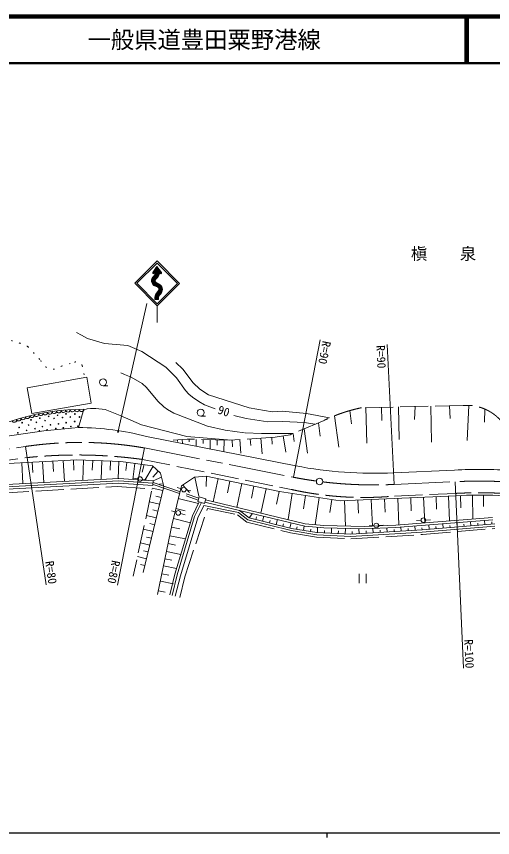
# Model space of a CAD drawing. Units: millimetres, scale not verified, with parts at other scales. Extents: x 40000 to 680000, y 20000 to 380000.
# Drawn here: x 201507 to 303549, y 204000 to 380000 of the extents above; entities that cross this region are included whole.
import ezdxf
from ezdxf.enums import TextEntityAlignment as Align

# ---------------------------------------------------------------- set-up
doc = ezdxf.new("R2010")
doc.units = ezdxf.units.MM
doc.header["$LTSCALE"] = 1000
for name, pattern in [('CHAIN', [18.5, 12, -1.5, 3.5, -1.5]), ('DASHED', [7.5, 6, -1.5]), ('DOTTED', [1.75, 0.25, -1.5])]:
    doc.linetypes.add(name, pattern=pattern)
for name, color, linetype, lineweight in [('M-BGD', 7, 'Continuous', 13), ('M-BMK', 2, 'CHAIN', 13), ('M-STR-HTXT', 7, 'Continuous', 13), ('M-STR-STRC', 7, 'Continuous', 13), ('M-TTL', 2, 'Continuous', 140), ('M-TTL-BAND', 7, 'Continuous', 25), ('M-TTL-LINE', 7, 'Continuous', 50)]:
    doc.layers.add(name, color=color, linetype=linetype, lineweight=lineweight)
doc.layers.add('M-BMK-HTXT', color=7, linetype='Continuous')
doc.layers.add('M-TTL-TXT', color=7, linetype='Continuous')
doc.styles.add('ＭＳ ゴシック', font='')
doc.styles.get('ＭＳ ゴシック').set_extended_font_data('MS Gothic')

# ---------------------------------------------------------------- blocks, each defined once
blk = doc.blocks.new('open_arrow')
at = {"color": 0, "linetype": 'Continuous', "lineweight": -2}
blk.add_lwpolyline([(7.5, 1.25), (0, 0), (7.5, -1.25)], dxfattribs=at)
blk = doc.blocks.new('田')
at = {"color": 7, "linetype": 'Continuous', "lineweight": 13}
for p, q in [((-0.75, 2), (-0.75, 0)), ((0.75, 0), (0.75, 2))]:
    blk.add_line(p, q, dxfattribs=at)
blk = doc.blocks.new('広葉樹林')
at = {"color": 7, "linetype": 'Continuous', "lineweight": 13}
blk.add_line((0, 0), (1, 0), dxfattribs=at)
blk.add_circle((0, 0.75), 0.75, dxfattribs=at)

msp = doc.modelspace()

# ---------------------------------------------------------------- hatches: boundary and pattern name
at = {"layer": 'M-STR-STRC'}
h = msp.add_hatch(dxfattribs=at)
h.set_pattern_fill('USER', color=256, style=0, pattern_type=2)
h.set_pattern_definition([(45, (232628, 325111), (-28.28427, 28.28427), [])])
h.paths.add_polyline_path([(232628, 325111), (231566, 326375), (230730, 325111, 0.60282), (231039, 324875), (231282, 325160), (231282, 324760), (230686, 324064, 0.40596), (230982, 322360), (231779, 321956, -0.47936), (231965, 321258), (231552, 320668, 0.14189), (231184, 319730), (231184, 319330), (231977, 319330), (231977, 319730, -0.22203), (232182, 320231, 0.15734), (232772, 321426, 0.28581), (232309, 322497), (231450, 322969, -0.46635), (231372, 323667, 0.17968), (232075, 324760), (232075, 325160), (232318, 324875, 0.60282)])

# ---------------------------------------------------------------- linework, layer by layer
at = {"layer": 'M-BGD', "linetype": 'DOTTED'}
for p, q in [((203959, 309233), (206719, 306269)), ((211114, 305042), (213670, 305758)), ((215612, 305145), (216021, 303202))]:
    msp.add_line(p, q, dxfattribs=at)
at = {"layer": 'M-BGD'}
for p, q in [((223885, 303612), (224647, 303273)), ((239379, 301495), (240784, 300108)), ((240784, 300108), (242681, 298871)), ((231843, 297516), (233113, 296331)), ((242681, 298871), (251401, 296077)), ((214833, 291887), (215957, 295791)), ((276418, 296145), (276589, 288508)), ((279755, 296220), (279848, 293367)), ((283367, 296301), (283524, 289314)), ((286969, 296382), (286831, 293572)), ((290316, 296457), (290489, 288758)), ((294338, 296548), (294431, 293846)), ((298435, 296632), (298103, 289103)), ((301862, 295852), (301802, 293071)), ((223715, 294468), (228287, 292436)), ((263678, 294891), (268585, 293942)), ((269654, 294386), (270629, 287712)), ((272927, 295503), (273318, 292657)), ((263255, 292944), (265472, 292586)), ((266220, 292903), (266610, 290056)), ((260821, 290617), (261019, 288882)), ((263194, 291622), (263892, 286397)), ((229416, 289965), (261386, 283672)), ((236038, 289247), (236028, 288910)), ((237057, 289325), (237125, 288448)), ((238554, 289394), (238537, 288806)), ((240053, 289352), (240012, 287880)), ((241553, 289309), (241528, 288448)), ((243052, 289267), (242996, 287292)), ((244552, 289225), (244520, 288111)), ((246051, 289182), (245981, 286705)), ((247710, 289191), (247810, 287744)), ((249366, 289306), (249568, 286400)), ((251635, 289464), (251735, 288034)), ((253905, 289622), (254139, 286252)), ((256235, 289784), (256334, 288354)), ((258674, 290107), (259226, 286613)), ((198287, 284119), (214462, 284947)), ((202668, 284343), (202896, 279882)), ((204893, 284457), (205007, 282229)), ((207118, 284571), (207346, 280121)), ((209337, 284685), (209450, 282463)), ((211556, 284798), (211783, 280360)), ((213715, 284908), (213827, 282719)), ((214462, 284947), (223905, 284587)), ((215875, 284893), (215710, 280572)), ((217853, 284818), (217774, 282748)), ((219831, 284742), (219681, 280786)), ((221643, 284673), (221571, 282779)), ((223454, 284604), (223316, 280982)), ((223905, 284587), (230683, 283697)), ((225171, 284421), (224940, 282666)), ((226884, 284196), (226434, 280770)), ((228872, 283935), (228479, 282304)), ((230813, 283575), (229040, 280581)), ((230683, 283697), (232360, 282122)), ((231906, 282548), (230707, 281271)), ((232360, 282122), (233079, 279281)), ((282315, 282193), (295411, 282769)), ((198077, 279622), (223434, 280988)), ((198121, 279124), (223429, 280487)), ((198165, 278625), (223424, 279986)), ((223424, 279986), (230760, 279454)), ((223429, 280487), (230796, 279952)), ((223434, 280988), (230832, 280451)), ((227496, 280904), (226506, 281047)), ((228485, 280757), (229474, 280606)), ((230760, 279454), (230832, 280451)), ((232575, 281271), (230832, 280451)), ((239634, 281264), (236866, 279418)), ((242190, 281477), (239634, 281264)), ((239725, 281272), (240633, 277181)), ((242250, 281464), (242145, 279235)), ((257877, 278141), (242190, 281477)), ((244729, 280937), (243674, 275979)), ((247269, 280397), (246735, 277887)), ((249809, 279857), (248728, 274777)), ((233079, 279281), (228695, 260848)), ((232860, 278360), (230594, 278899)), ((232943, 279817), (232151, 279756)), ((236866, 279418), (234878, 271255)), ((236901, 278726), (235941, 279005)), ((237117, 279586), (238577, 277980)), ((237861, 278443), (238856, 278348)), ((252415, 279303), (251867, 276730)), ((255021, 278748), (253912, 273536)), ((257788, 278160), (257217, 275473)), ((270910, 276186), (257877, 278141)), ((232513, 276901), (231404, 277164)), ((236200, 276683), (240520, 275631)), ((240672, 277013), (240378, 276058)), ((242105, 276572), (240672, 277013)), ((241811, 275616), (242105, 276572)), ((242042, 276367), (249449, 274606)), ((260585, 277735), (259746, 272139)), ((263492, 277299), (263064, 274446)), ((266399, 276863), (265527, 271049)), ((269104, 276457), (268683, 273651)), ((270910, 276186), (295675, 277275)), ((274678, 276352), (274801, 273556)), ((277538, 276478), (277789, 270757)), ((280388, 276603), (280513, 273748)), ((283238, 276728), (283489, 271028)), ((285997, 276850), (286121, 274045)), ((288757, 276971), (288999, 271452)), ((291428, 277088), (291548, 274373)), ((294100, 277206), (294335, 271863)), ((296672, 277322), (296782, 274700)), ((299246, 277395), (299324, 272246)), ((301625, 277402), (301602, 274925)), ((232166, 275441), (229996, 275957)), ((239228, 272971), (240682, 275964)), ((239696, 272789), (241165, 275815)), ((240350, 272534), (241653, 275145)), ((240378, 276058), (241811, 275616)), ((241653, 275145), (249111, 273658)), ((241895, 275888), (249333, 274119)), ((249449, 274606), (263390, 271266)), ((271817, 276226), (272058, 270762)), ((231472, 272523), (229355, 273026)), ((231819, 273982), (230747, 274237)), ((235719, 273727), (234759, 274006)), ((235480, 260449), (239228, 272971)), ((235674, 274523), (237662, 274039)), ((236678, 273443), (237636, 273156)), ((249111, 273658), (251130, 272082)), ((249333, 274119), (251354, 272542)), ((249333, 274119), (263306, 270772)), ((251354, 272542), (252072, 273463)), ((254265, 271818), (254528, 272875)), ((231125, 271063), (230080, 271312)), ((234878, 271255), (231755, 256064)), ((235148, 272362), (238781, 271478)), ((235962, 260317), (239696, 272789)), ((236638, 260131), (240350, 272534)), ((251130, 272082), (260371, 269784)), ((251354, 272542), (260473, 270274)), ((252809, 272180), (252945, 272728)), ((255721, 271456), (255854, 271991)), ((257176, 271094), (257445, 272176)), ((258632, 270732), (258768, 271279)), ((260088, 270370), (260363, 271477)), ((263390, 271266), (267418, 270857)), ((282797, 270975), (303549, 272571)), ((282827, 270476), (303590, 272073)), ((288243, 272000), (287246, 271934)), ((288453, 269949), (304011, 271250)), ((289241, 272062), (290240, 272120)), ((292946, 270325), (292868, 271248)), ((295935, 270575), (295860, 271478)), ((297430, 270700), (297393, 271147)), ((298925, 270825), (298851, 271709)), ((300419, 270950), (300383, 271387)), ((301914, 271075), (301842, 271939)), ((303409, 271200), (303371, 271656)), ((230778, 269604), (228715, 270095)), ((234731, 270540), (236494, 270177)), ((260371, 269784), (265862, 268860)), ((260473, 270274), (265915, 269357)), ((261561, 270091), (261648, 270611)), ((263040, 269842), (263201, 270797)), ((263306, 270772), (267388, 270358)), ((264519, 269593), (264607, 270113)), ((265915, 269357), (273191, 269003)), ((265999, 269353), (266055, 270493)), ((267388, 270358), (276024, 270180)), ((267418, 270857), (276018, 270680)), ((267497, 269280), (267525, 269844)), ((268996, 269207), (269050, 270323)), ((270494, 269134), (270522, 269713)), ((271992, 269061), (272051, 270262)), ((273191, 269003), (288453, 269949)), ((273195, 268502), (288490, 269450)), ((273490, 269021), (273455, 269593)), ((274987, 269114), (274920, 270203)), ((276018, 270680), (282797, 270975)), ((276024, 270180), (282827, 270476)), ((276484, 269207), (276452, 269720)), ((278127, 270852), (277129, 270785)), ((277981, 269300), (277922, 270263)), ((279125, 270914), (280123, 270971)), ((279479, 269392), (279450, 269860)), ((280976, 269485), (280919, 270393)), ((282473, 269578), (282445, 270027)), ((283970, 269671), (283915, 270560)), ((285467, 269764), (285439, 270219)), ((286964, 269857), (286906, 270790)), ((288461, 269950), (288422, 270418)), ((288490, 269450), (304017, 270749)), ((289956, 270075), (289877, 271018)), ((291451, 270200), (291412, 270667)), ((294440, 270450), (294402, 270907)), ((230431, 268145), (229413, 268387)), ((234355, 268708), (237744, 268012)), ((265862, 268860), (273195, 268502)), ((230084, 266685), (228075, 267163)), ((234006, 267014), (235626, 266681)), ((229389, 263767), (227434, 264232)), ((229737, 265226), (228746, 265462)), ((233658, 265319), (236748, 264684)), ((229042, 262308), (228078, 262537)), ((233340, 263774), (234817, 263471)), ((232672, 260525), (234149, 260222)), ((233022, 262229), (235840, 261650)), ((232354, 258980), (235172, 258401)), ((234373, 256020), (235480, 260449)), ((234858, 255898), (235962, 260317)), ((235537, 255729), (236638, 260131)), ((231922, 256877), (233399, 256573))]:
    msp.add_line(p, q, dxfattribs=at)
at = {"layer": 'M-BGD', "linetype": 'DASHED'}
for p, q in [((297258, 296613), (275424, 296122)), ((267451, 293424), (260176, 290344)), ((238114, 289407), (235103, 289174)), ((247143, 289151), (238114, 289407)), ((256939, 289833), (247143, 289151)), ((260176, 290344), (256939, 289833)), ((188452, 283461), (203782, 285443)), ((228504, 285049), (260352, 278627)), ((230808, 280115), (240583, 276724)), ((198197, 277797), (223063, 279250)), ((223063, 279250), (230595, 278700)), ((230489, 278213), (226510, 260002)), ((230778, 279702), (240465, 276342)), ((282548, 277199), (295651, 277775)), ((237602, 259867), (242431, 274531)), ((242431, 274531), (248889, 273197)), ((248889, 273197), (250906, 271623)), ((250906, 271623), (260269, 269295)), ((260269, 269295), (265808, 268362)), ((288526, 268952), (304023, 270248)), ((265808, 268362), (273198, 268001)), ((273198, 268001), (288526, 268952)), ((236507, 255486), (237602, 259867))]:
    msp.add_line(p, q, dxfattribs=at)
at = {"layer": 'M-BGD'}
for points in [[(214402, 312248), (215418, 311655), (216773, 310978), (220413, 309877), (225409, 309454)], [(244120, 295907), (241834, 296754), (240564, 297431), (239209, 298363), (238447, 299040), (237770, 299802), (235823, 302511), (233537, 304797), (228372, 308184), (225409, 309454)], [(235653, 305813), (237177, 304374), (239379, 301495)], [(224647, 303273), (226086, 302681), (228457, 301326), (229388, 300479), (231843, 297516)], [(215899, 295592), (216688, 295907), (217365, 295992), (218551, 295992), (220498, 295738), (223715, 294468)], [(233113, 296331), (233875, 295738), (235230, 294976), (242427, 292182), (246237, 291335), (250385, 290743)], [(251401, 296077), (256312, 295230), (258429, 295399), (263678, 294891)], [(248099, 294468), (250724, 293791), (255381, 293113), (258513, 293198), (263255, 292944)], [(228287, 292436), (238024, 289981), (247598, 289183)], [(250555, 290743), (254026, 290573), (260718, 290573)]]:
    msp.add_lwpolyline(points, dxfattribs=at)
msp.add_lwpolyline([(203822, 300424), (216562, 302662), (217537, 297114), (204797, 294876)], close=True, dxfattribs=at)
for centre, radius in [((206524, 293909), 75), ((208415, 294281), 75), ((210341, 294517), 75), ((211388, 294011), 75), ((212131, 294821), 75), ((213043, 294146), 75), ((214023, 294787), 75), ((215036, 294146), 75), ((202740, 292930), 75), ((204125, 292423), 75), ((204632, 293538), 75), ((205780, 292997), 75), ((207064, 292085), 75), ((207638, 293369), 75), ((208787, 292457), 75), ((209564, 293842), 75), ((210510, 292659), 75), ((212165, 292930), 75), ((213178, 292085), 75), ((213989, 293166), 75), ((214664, 292153), 75), ((201795, 290734), 75), ((202099, 291916), 75), ((203686, 291274), 75), ((205476, 291646), 75), ((206422, 291207), 75), ((208077, 291410), 75), ((209969, 291680), 75), ((211557, 291815), 75), ((223295, 290987), 100), ((227991, 280833), 500), ((237382, 278586), 500), ((236199, 273587), 500), ((278625, 270885), 500), ((288742, 272033), 500)]:
    msp.add_circle(centre, radius, dxfattribs=at)
at = {"layer": 'M-BGD', "linetype": 'DOTTED'}
for centre, radius, start, end in [((195952, 292821), 18261, 63.99504, 96.3227), ((209342, 307181), 2778, 199.17239, 309.64199), ((214385, 304642), 1326, 22.28, 122.66886)]:
    msp.add_arc(centre, radius, start, end, dxfattribs=at)
at = {"layer": 'M-BGD'}
for centre, radius, start, end in [((215983, 246063), 49728, 90.02984, 121.5159), ((212544, 295670), 488, 183.9656, 3.9656), ((213518, 295728), 488, 182.84109, 2.84109), ((214493, 295767), 488, 181.71659, 1.71659), ((215469, 295786), 488, 180.59209, 0.59209), ((202936, 294047), 488, 195.21062, 15.21062), ((203880, 294294), 488, 194.08612, 14.08612), ((204829, 294522), 488, 192.96161, 12.96161), ((205782, 294732), 488, 191.83711, 11.83711), ((206739, 294922), 488, 190.71261, 10.71261), ((207700, 295094), 488, 189.58811, 9.58811), ((208664, 295247), 488, 188.4636, 8.4636), ((209631, 295382), 488, 187.3391, 7.3391), ((210600, 295497), 488, 186.2146, 6.2146), ((211571, 295593), 488, 185.0901, 5.0901), ((201063, 293498), 488, 197.45962, 17.45962), ((201997, 293782), 488, 196.33512, 16.33512), ((226114, 136613), 155684, 94.1555, 102.94816), ((214506, 233123), 58765, 75.30181, 89.68121), ((277975, 369585), 87500, 259.07101, 272.84268), ((300721, 180407), 102500, 86.14074, 92.9693), ((300721, 180407), 97000, 82.2461, 92.98193)]:
    msp.add_arc(centre, radius, start, end, dxfattribs=at)
at = {"layer": 'M-BGD', "linetype": 'DASHED'}
for centre, radius, start, end in [((282662, 261609), 35265, 101.84465, 115.55331), ((298001, 286799), 9843, 39.47444, 94.33192), ((214510, 182831), 103172, 82.2043, 95.96832), ((275966, 348060), 71166, 257.32623, 275.30736), ((300721, 180407), 97500, 82.23441, 92.98074)]:
    msp.add_arc(centre, radius, start, end, dxfattribs=at)
at = {"layer": 'M-BMK'}
for p, q in [((188142, 285580), (203428, 287821)), ((228960, 287507), (260908, 281219)), ((282432, 279696), (295531, 280272))]:
    msp.add_line(p, q, dxfattribs=at)
at = {"layer": 'M-BMK', "linetype": 'Continuous'}
msp.add_circle((266484, 280322), 700, dxfattribs=at)
at = {"layer": 'M-BMK'}
for centre, radius, start, end in [((215224, 208695), 80000, 80.11325, 98.47927), ((277975, 369585), 90000, 259.06813, 262.21837), ((277975, 369585), 90000, 263.10964, 272.83813), ((300721, 180407), 100000, 74.91288, 92.97491)]:
    msp.add_arc(centre, radius, start, end, dxfattribs=at)
at = {"layer": 'M-STR-HTXT'}
for p, q in [((223317, 291085), (229443, 318449)), ((260908, 281219), (266597, 310674)), ((282432, 279696), (280946, 309659)), ((203428, 287821), (207851, 258148)), ((228960, 287507), (223166, 258072)), ((295531, 280272), (297288, 240310))]:
    msp.add_line(p, q, dxfattribs=at)
at = {"layer": 'M-STR-STRC'}
for p, q in [((230730, 325111), (231566, 326375)), ((232628, 325111), (231566, 326375)), ((230686, 324064), (231282, 324760)), ((231039, 324875), (231282, 325160)), ((231282, 325160), (231282, 324760)), ((232318, 324875), (232075, 325160)), ((232075, 325160), (232075, 324760)), ((231779, 321956), (230982, 322360)), ((231450, 322969), (232309, 322497)), ((231552, 320668), (231965, 321258)), ((231184, 319330), (231184, 319730)), ((231977, 319330), (231184, 319330)), ((231977, 319330), (231977, 319730)), ((231685, 317960), (231685, 314432))]:
    msp.add_line(p, q, dxfattribs=at)
for points in [[(231685, 317960), (236482, 322758), (231645, 327595), (226848, 322797)], [(231685, 318413), (236030, 322758), (231645, 327142), (227300, 322797)]]:
    msp.add_lwpolyline(points, close=True, dxfattribs=at)
for centre, radius, start, end in [((231711, 323364), 1241, 145.6803, 234.06051), ((230947, 325075), 220, 170.53423, 294.86324), ((230252, 325160), 1867, 306.86784, 347.61262), ((232411, 325075), 220, 245.13676, 9.46577), ((231704, 323351), 458, 136.42483, 236.43267), ((231680, 321590), 1104, 351.42437, 55.22633), ((232988, 319564), 1811, 142.4112, 174.71485), ((231592, 321532), 463, 323.75887, 66.20439), ((230626, 321742), 2169, 315.83527, 351.60191), ((232615, 319761), 639, 132.69893, 182.77308)]:
    msp.add_arc(centre, radius, start, end, dxfattribs=at)
at = {"layer": 'M-TTL'}
msp.add_line((680000, 380000), (40000, 380000), dxfattribs=at)
at = {"layer": 'M-TTL-BAND'}
for p, q in [((40000, 205000), (579000, 205000)), ((268000, 205000), (268000, 204000))]:
    msp.add_line(p, q, dxfattribs=at)
at = {"layer": 'M-TTL-LINE'}
for p, q in [((297750, 380000), (297750, 370000)), ((298250, 380000), (298250, 370000)), ((40000, 370000), (680000, 370000))]:
    msp.add_line(p, q, dxfattribs=at)

# ---------------------------------------------------------------- block references
at = {"layer": 'M-BGD', "xscale": 1000, "yscale": 1000}
for name, p in [('広葉樹林', (220070, 300830)), ('広葉樹林', (241013, 294344)), ('田', (275737, 258539))]:
    msp.add_blockref(name, p, dxfattribs=at)
at = {"layer": 'M-STR-HTXT', "rotation": 77.4}
msp.add_blockref('open_arrow', (223317, 291085), dxfattribs=at)

# ---------------------------------------------------------------- texts
at = {"layer": 'M-BGD', "style": 'ＭＳ ゴシック'}
msp.add_text('90', height=1833, rotation=341.565, dxfattribs=at).set_placement((245487, 294027), align=Align.BOTTOM_CENTER)
at = {"layer": 'M-BMK-HTXT', "style": 'ＭＳ ゴシック'}
msp.add_text('槇\u3000\u3000泉', height=2566, dxfattribs=at).set_placement((293048, 327097), align=Align.BOTTOM_CENTER)
at = {"layer": 'M-STR-HTXT', "style": 'ＭＳ ゴシック'}
for rotation, p in [(259.068, (266597, 310674)), (272.838, (278076, 309462))]:
    msp.add_text('R=90', height=1833, rotation=rotation, dxfattribs=at).set_placement(p, align=Align.BOTTOM_LEFT)
for s, rotation, p in [('R=80', 278.479, (207851, 258148)), ('R=80', 258.865, (220457, 258754)), ('R=100', 272.517, (297205, 240201))]:
    msp.add_text(s, height=1833, rotation=rotation, dxfattribs=at).set_placement(p, align=Align.BOTTOM_RIGHT)
at = {"layer": 'M-TTL-TXT', "style": 'ＭＳ ゴシック'}
msp.add_text('一般県道豊田粟野港線', height=3666, dxfattribs=at).set_placement((216734, 375000), align=Align.MIDDLE_LEFT)

doc.saveas('drawing.dxf')
